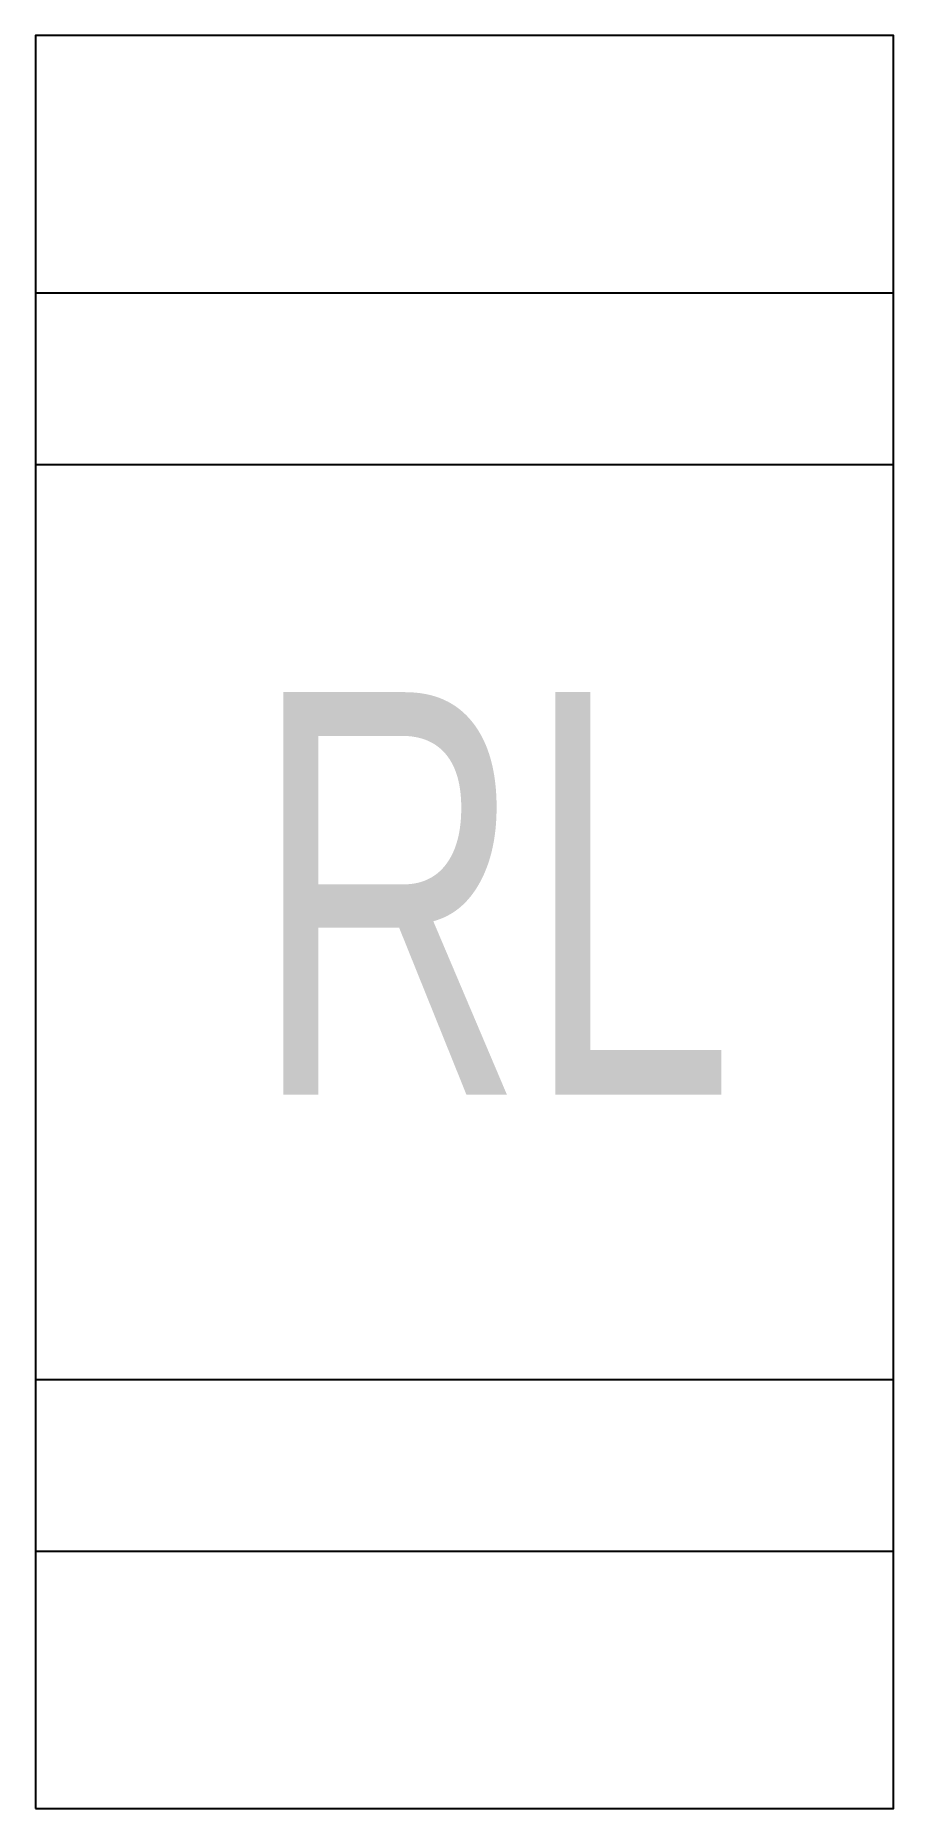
# Model space of a CAD drawing. Header units: millimetres. Extents: x 0 to 30, y 0 to 62.
import ezdxf
from ezdxf.enums import TextEntityAlignment as Align

# ---------------------------------------------------------------- set-up
doc = ezdxf.new("R2010")
doc.units = ezdxf.units.MM
doc.layers.add('TEXT', color=7, linetype='Continuous')
doc.layers.add('Wire', color=131, linetype='Continuous')
doc.styles.add('SANG', font='txt', dxfattribs={"height": 20})

# ---------------------------------------------------------------- blocks, each defined once
blk = doc.blocks.new('RL8C')
at = {"layer": 'Wire'}
for p, q in [((-30, 53), (0, 53)), ((-30, 47), (0, 47)), ((-30, 15), (0, 15)), ((-30, 9), (0, 9))]:
    blk.add_line(p, q, dxfattribs=at)
blk.add_lwpolyline([(-30, 0), (0, 0), (0, 62), (-30, 62)], close=True, dxfattribs=at)
at = {"layer": 'TEXT', "style": 'SANG', "width": 0.7}
blk.add_text('RL', height=14.0739, dxfattribs=at).set_placement((-14, 32), align=Align.MIDDLE)

msp = doc.modelspace()

# ---------------------------------------------------------------- block references
msp.add_blockref('RL8C', (30, 0))

doc.saveas('drawing.dxf')
